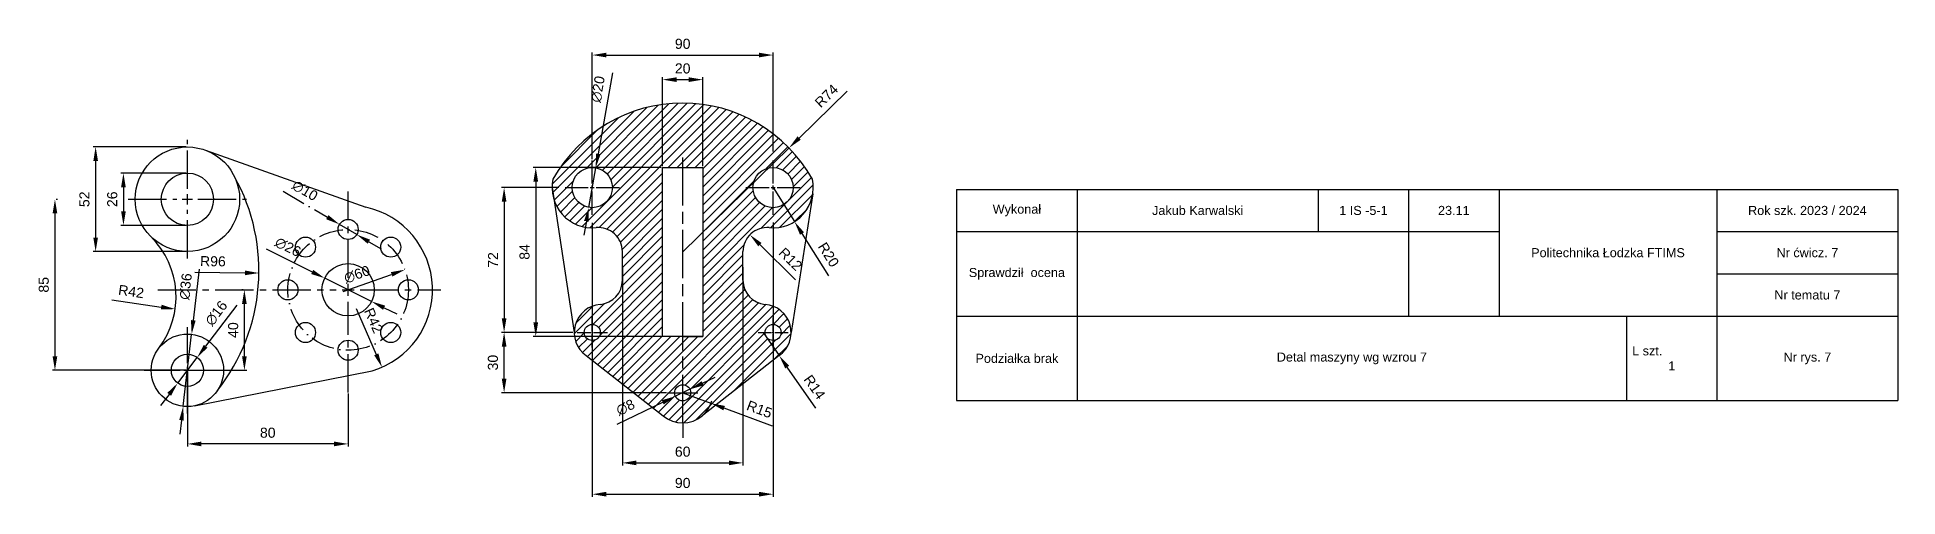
# Model space of a CAD drawing. Header units: millimetres. Extents: x 78 to 1004, y 2 to 231.
import ezdxf

# ---------------------------------------------------------------- set-up
doc = ezdxf.new("R2010")
doc.units = ezdxf.units.MM
for name, pattern in [('ACAD_ISO08W100', [36, 24, -3, 6, -3]), ('ACAD_ISO10W100', [18, 12, -3, 0, -3]), ('CENTER2', [28.575, 19.05, -3.175, 3.175, -3.175])]:
    doc.linetypes.add(name, pattern=pattern)
for name, color, linetype in [('Gradient', 50, 'ACAD_ISO08W100'), ('Oś symetrii', 240, 'ACAD_ISO08W100'), ('Wymiary', 170, 'Continuous')]:
    doc.layers.add(name, color=color, linetype=linetype)
doc.styles.get("Standard").update_dxf_attribs({"font": 'arial.ttf'})
doc.dimstyles.new('Opisowy', dxfattribs={"dimscale": 0, "dimtxt": 5, "dimasz": 7, "dimexe": 1.25, "dimexo": 0.625, "dimgap": 3, "dimtad": 1, "dimtxsty": 'Standard', "dimcen": 2.5, "dimadec": 0, "dimazin": 0, "dimtfac": 1, "dimtmove": 0, "dimatfit": 3, "dimfxl": 1, "dimarcsym": 0})

# ---------------------------------------------------------------- blocks, each defined once
blk = doc.blocks.new('*D1')
at = {"layer": 'Defpoints', "color": 0, "transparency": 16777216}
for p in [(399.46, 54.11), (413.53, 48.91)]:
    blk.add_point(p, dxfattribs=at)
at = {"layer": 'Wymiary', "color": 0, "lineweight": -2, "transparency": 16777216}
for p, q in [((399.46, 54.11), (413.53, 48.91)), ((444.19, 37.58), (420.1, 46.48))]:
    blk.add_line(p, q, dxfattribs=at)
blk.add_arc((399.46, 54.11), 15, 313.06507, 344.49571, dxfattribs=at)
at = {"layer": 'Wymiary', "color": 0, "transparency": 16777216}
blk.add_solid([(420.5, 47.57), (419.69, 45.39), (413.53, 48.91)], dxfattribs=at)
at = {"layer": 'Wymiary', "color": 0, "transparency": 16777216, "insert": (437.68, 45.9), "char_height": 5, "attachment_point": 5, "rotation": 339.72106}
blk.add_mtext('R15', dxfattribs=at)
blk = doc.blocks.new('*D2')
at = {"layer": 'Defpoints', "color": 0, "transparency": 16777216}
for p in [(403.07, 55.83), (395.85, 52.38)]:
    blk.add_point(p, dxfattribs=at)
at = {"layer": 'Wymiary', "color": 0, "lineweight": -2, "transparency": 16777216}
for p, q in [((403.07, 55.83), (395.85, 52.38)), ((409.39, 58.85), (415.7, 61.86)), ((366.8, 38.51), (389.53, 49.37))]:
    blk.add_line(p, q, dxfattribs=at)
at = {"layer": 'Wymiary', "color": 0, "transparency": 16777216}
for points in [[(408.88, 59.9), (409.89, 57.79), (403.07, 55.83)], [(389.03, 50.42), (390.04, 48.31), (395.85, 52.38)]]:
    blk.add_solid(points, dxfattribs=at)
at = {"layer": 'Wymiary', "color": 0, "transparency": 16777216, "insert": (370.99, 46.82), "char_height": 5, "attachment_point": 5, "rotation": 25.5241}
blk.add_mtext('∅8', dxfattribs=at)
blk = doc.blocks.new('*D3')
at = {"layer": 'Defpoints', "color": 0, "transparency": 16777216}
for p in [(354.46, 139.16), (444.46, 139.42), (444.46, 3.71)]:
    blk.add_point(p, dxfattribs=at)
at = {"layer": 'Wymiary', "color": 0, "lineweight": -2, "transparency": 16777216}
for p, q in [((354.46, 138.53), (354.46, 2.46)), ((444.46, 138.79), (444.46, 2.46)), ((361.46, 3.71), (437.46, 3.71))]:
    blk.add_line(p, q, dxfattribs=at)
at = {"layer": 'Wymiary', "color": 0, "transparency": 16777216}
for points in [[(361.46, 4.88), (361.46, 2.54), (354.46, 3.71)], [(437.46, 4.88), (437.46, 2.54), (444.46, 3.71)]]:
    blk.add_solid(points, dxfattribs=at)
at = {"layer": 'Wymiary', "color": 0, "transparency": 16777216, "insert": (399.46, 9.26), "char_height": 5, "attachment_point": 5}
blk.add_mtext('90', dxfattribs=at)
blk = doc.blocks.new('*D4')
at = {"layer": 'Defpoints', "color": 0, "transparency": 16777216}
for p in [(409.46, 209.73), (389.46, 166.11), (409.46, 166.11)]:
    blk.add_point(p, dxfattribs=at)
at = {"layer": 'Wymiary', "color": 0, "lineweight": -2, "transparency": 16777216}
for p, q in [((389.46, 166.73), (389.46, 210.98)), ((396.46, 209.73), (402.46, 209.73)), ((409.46, 166.73), (409.46, 210.98))]:
    blk.add_line(p, q, dxfattribs=at)
at = {"layer": 'Wymiary', "color": 0, "transparency": 16777216}
for points in [[(396.46, 210.9), (396.46, 208.57), (389.46, 209.73)], [(402.46, 210.9), (402.46, 208.57), (409.46, 209.73)]]:
    blk.add_solid(points, dxfattribs=at)
at = {"layer": 'Wymiary', "color": 0, "transparency": 16777216, "insert": (399.46, 215.28), "char_height": 5, "attachment_point": 5}
blk.add_mtext('20', dxfattribs=at)
blk = doc.blocks.new('*D5')
at = {"layer": 'Defpoints', "color": 0, "transparency": 16777216}
for p in [(389.46, 166.11), (326.32, 82.11), (389.46, 82.11)]:
    blk.add_point(p, dxfattribs=at)
at = {"layer": 'Wymiary', "color": 0, "lineweight": -2, "transparency": 16777216}
for p, q in [((388.83, 166.11), (325.07, 166.11)), ((326.32, 159.11), (326.32, 89.11)), ((388.83, 82.11), (325.07, 82.11))]:
    blk.add_line(p, q, dxfattribs=at)
at = {"layer": 'Wymiary', "color": 0, "transparency": 16777216}
for points in [[(325.15, 159.11), (327.48, 159.11), (326.32, 166.11)], [(325.15, 89.11), (327.48, 89.11), (326.32, 82.11)]]:
    blk.add_solid(points, dxfattribs=at)
at = {"layer": 'Wymiary', "color": 0, "transparency": 16777216, "insert": (320.76, 124.11), "char_height": 5, "attachment_point": 5, "rotation": 90}
blk.add_mtext('84', dxfattribs=at)
blk = doc.blocks.new('*D6')
at = {"layer": 'Defpoints', "color": 0, "transparency": 16777216}
for p in [(310.57, 84.11), (345.46, 84.11), (391.96, 54.11)]:
    blk.add_point(p, dxfattribs=at)
at = {"layer": 'Wymiary', "color": 0, "lineweight": -2, "transparency": 16777216}
for p, q in [((344.83, 84.11), (309.32, 84.11)), ((310.57, 61.11), (310.57, 77.11)), ((391.33, 54.11), (309.32, 54.11))]:
    blk.add_line(p, q, dxfattribs=at)
at = {"layer": 'Wymiary', "color": 0, "transparency": 16777216}
for points in [[(309.41, 77.11), (311.74, 77.11), (310.57, 84.11)], [(309.41, 61.11), (311.74, 61.11), (310.57, 54.11)]]:
    blk.add_solid(points, dxfattribs=at)
at = {"layer": 'Wymiary', "color": 0, "transparency": 16777216, "insert": (305.02, 69.11), "char_height": 5, "attachment_point": 5, "rotation": 90}
blk.add_mtext('30', dxfattribs=at)
blk = doc.blocks.new('*D7')
at = {"layer": 'Defpoints', "color": 0, "transparency": 16777216}
for p in [(338.45, 156.11), (310.57, 84.11), (345.46, 84.11)]:
    blk.add_point(p, dxfattribs=at)
at = {"layer": 'Wymiary', "color": 0, "lineweight": -2, "transparency": 16777216}
for p, q in [((337.82, 156.11), (309.32, 156.11)), ((310.57, 149.11), (310.57, 91.11)), ((344.83, 84.11), (309.32, 84.11))]:
    blk.add_line(p, q, dxfattribs=at)
at = {"layer": 'Wymiary', "color": 0, "transparency": 16777216}
for points in [[(309.41, 149.11), (311.74, 149.11), (310.57, 156.11)], [(309.41, 91.11), (311.74, 91.11), (310.57, 84.11)]]:
    blk.add_solid(points, dxfattribs=at)
at = {"layer": 'Wymiary', "color": 0, "transparency": 16777216, "insert": (305.06, 120.11), "char_height": 5, "attachment_point": 5, "rotation": 90}
blk.add_mtext('72', dxfattribs=at)
blk = doc.blocks.new('*D8')
at = {"layer": 'Defpoints', "color": 0, "transparency": 16777216}
for p in [(444.46, 221.95), (354.46, 169.61), (444.46, 173.44)]:
    blk.add_point(p, dxfattribs=at)
at = {"layer": 'Wymiary', "color": 0, "lineweight": -2, "transparency": 16777216}
for p, q in [((354.46, 170.23), (354.46, 223.2)), ((444.46, 174.06), (444.46, 223.2)), ((361.46, 221.95), (437.46, 221.95))]:
    blk.add_line(p, q, dxfattribs=at)
at = {"layer": 'Wymiary', "color": 0, "transparency": 16777216}
for points in [[(361.46, 223.12), (361.46, 220.79), (354.46, 221.95)], [(437.46, 223.12), (437.46, 220.79), (444.46, 221.95)]]:
    blk.add_solid(points, dxfattribs=at)
at = {"layer": 'Wymiary', "color": 0, "transparency": 16777216, "insert": (399.46, 227.51), "char_height": 5, "attachment_point": 5}
blk.add_mtext('90', dxfattribs=at)
blk = doc.blocks.new('*D9')
at = {"layer": 'Defpoints', "color": 0, "transparency": 16777216}
for p in [(356.2, 165.95), (352.72, 146.26)]:
    blk.add_point(p, dxfattribs=at)
at = {"layer": 'Wymiary', "color": 0, "lineweight": -2, "transparency": 16777216}
for p, q in [((364.53, 213.13), (357.41, 172.85)), ((352.72, 146.26), (356.2, 165.95)), ((351.5, 139.36), (350.29, 132.47))]:
    blk.add_line(p, q, dxfattribs=at)
at = {"layer": 'Wymiary', "color": 0, "transparency": 16777216}
for points in [[(356.27, 173.05), (358.56, 172.64), (356.2, 165.95)], [(350.36, 139.57), (352.65, 139.16), (352.72, 146.26)]]:
    blk.add_solid(points, dxfattribs=at)
at = {"layer": 'Wymiary', "color": 0, "transparency": 16777216, "insert": (357.3, 204.97), "char_height": 5, "attachment_point": 5, "rotation": 79.98906}
blk.add_mtext('∅20', dxfattribs=at)
blk = doc.blocks.new('*D10')
at = {"layer": 'Defpoints', "color": 0, "transparency": 16777216}
for p in [(452.41, 175.8), (399.46, 124.11)]:
    blk.add_point(p, dxfattribs=at)
at = {"layer": 'Wymiary', "color": 0, "lineweight": -2, "transparency": 16777216}
for p, q in [((481.28, 203.99), (457.42, 180.69)), ((399.46, 124.11), (452.41, 175.8))]:
    blk.add_line(p, q, dxfattribs=at)
at = {"layer": 'Wymiary', "color": 0, "transparency": 16777216}
blk.add_solid([(456.6, 181.53), (458.23, 179.86), (452.41, 175.8)], dxfattribs=at)
at = {"layer": 'Wymiary', "color": 0, "transparency": 16777216, "insert": (471.03, 201.67), "char_height": 5, "attachment_point": 5, "rotation": 44.31351}
blk.add_mtext('R74', dxfattribs=at)
blk = doc.blocks.new('*D11')
at = {"layer": 'Defpoints', "color": 0, "transparency": 16777216}
for p in [(432.89, 132.65), (441.46, 124.25)]:
    blk.add_point(p, dxfattribs=at)
at = {"layer": 'Wymiary', "color": 0, "lineweight": -2, "transparency": 16777216}
blk.add_line((455.67, 110.32), (437.89, 127.75), dxfattribs=at)
at = {"layer": 'Wymiary', "color": 0, "transparency": 16777216}
blk.add_solid([(438.71, 128.58), (437.07, 126.91), (432.89, 132.65)], dxfattribs=at)
at = {"layer": 'Wymiary', "color": 0, "transparency": 16777216, "insert": (453.13, 120.52), "char_height": 5, "attachment_point": 5, "rotation": 315.56442}
blk.add_mtext('R12', dxfattribs=at)
blk = doc.blocks.new('*D12')
at = {"layer": 'Defpoints', "color": 0, "transparency": 16777216}
for p in [(439.46, 84.11), (447.47, 72.63)]:
    blk.add_point(p, dxfattribs=at)
at = {"layer": 'Wymiary', "color": 0, "lineweight": -2, "transparency": 16777216}
for p, q in [((439.46, 84.11), (447.47, 72.63)), ((465.75, 46.45), (451.48, 66.89))]:
    blk.add_line(p, q, dxfattribs=at)
at = {"layer": 'Wymiary', "color": 0, "transparency": 16777216}
blk.add_solid([(452.44, 67.55), (450.52, 66.22), (447.47, 72.63)], dxfattribs=at)
at = {"layer": 'Wymiary', "color": 0, "transparency": 16777216, "insert": (465.14, 56.95), "char_height": 5, "attachment_point": 5, "rotation": 304.92055}
blk.add_mtext('R14', dxfattribs=at)
blk = doc.blocks.new('*D13')
at = {"layer": 'Defpoints', "color": 0, "transparency": 16777216}
for p in [(369.46, 117.14), (429.46, 117.14), (429.46, 19.28)]:
    blk.add_point(p, dxfattribs=at)
at = {"layer": 'Wymiary', "color": 0, "lineweight": -2, "transparency": 16777216}
for p, q in [((369.46, 116.51), (369.46, 18.03)), ((429.46, 116.51), (429.46, 18.03)), ((376.46, 19.28), (422.46, 19.28))]:
    blk.add_line(p, q, dxfattribs=at)
at = {"layer": 'Wymiary', "color": 0, "transparency": 16777216}
for points in [[(376.46, 20.45), (376.46, 18.11), (369.46, 19.28)], [(422.46, 20.45), (422.46, 18.11), (429.46, 19.28)]]:
    blk.add_solid(points, dxfattribs=at)
at = {"layer": 'Wymiary', "color": 0, "transparency": 16777216, "insert": (399.46, 24.83), "char_height": 5, "attachment_point": 5}
blk.add_mtext('60', dxfattribs=at)
blk = doc.blocks.new('*U14')
at = {"layer": 'Oś symetrii', "color": 0, "linetype": 'CENTER2', "transparency": 16777216}
for p, q in [((-7.5, 0), (-0.8, 0)), ((0, 0.8), (0, 7.5)), ((0.8, 0), (7.5, 0)), ((0, -7.5), (0, -0.8))]:
    blk.add_line(p, q, dxfattribs=at)
at = {"layer": 'Oś symetrii', "color": 0, "linetype": 'Continuous', "transparency": 16777216}
for p, q in [((-0.4, 0), (0.4, 0)), ((0, -0.4), (0, 0.4))]:
    blk.add_line(p, q, dxfattribs=at)
blk = doc.blocks.new('*U15')
at = {"layer": 'Oś symetrii', "color": 0, "linetype": 'CENTER2', "transparency": 16777216}
for p, q in [((-7.5, 0), (-0.8, 0)), ((0, 0.8), (0, 7.5)), ((0.8, 0), (7.5, 0)), ((0, -7.5), (0, -0.8))]:
    blk.add_line(p, q, dxfattribs=at)
at = {"layer": 'Oś symetrii', "color": 0, "linetype": 'Continuous', "transparency": 16777216}
for p, q in [((-0.4, 0), (0.4, 0)), ((0, -0.4), (0, 0.4))]:
    blk.add_line(p, q, dxfattribs=at)
blk = doc.blocks.new('*U16')
at = {"layer": 'Oś symetrii', "color": 0, "linetype": 'CENTER2', "transparency": 16777216}
for p, q in [((-7.5, 0), (-0.8, 0)), ((0, 0.8), (0, 7.5)), ((0.8, 0), (7.5, 0)), ((0, -7.5), (0, -0.8))]:
    blk.add_line(p, q, dxfattribs=at)
at = {"layer": 'Oś symetrii', "color": 0, "linetype": 'Continuous', "transparency": 16777216}
for p, q in [((-0.4, 0), (0.4, 0)), ((0, -0.4), (0, 0.4))]:
    blk.add_line(p, q, dxfattribs=at)
blk = doc.blocks.new('*U17')
at = {"layer": 'Oś symetrii', "color": 0, "linetype": 'CENTER2', "transparency": 16777216}
for p, q in [((0, 2), (0, 13.5)), ((-13.5, 0), (-2, 0)), ((2, 0), (13.5, 0)), ((0, -13.5), (0, -2))]:
    blk.add_line(p, q, dxfattribs=at)
at = {"layer": 'Oś symetrii', "color": 0, "linetype": 'Continuous', "transparency": 16777216}
for p, q in [((-1, 0), (1, 0)), ((0, -1), (0, 1))]:
    blk.add_line(p, q, dxfattribs=at)
blk = doc.blocks.new('*U18')
at = {"layer": 'Oś symetrii', "color": 0, "linetype": 'CENTER2', "transparency": 16777216}
for p, q in [((0, 2), (0, 13.5)), ((-13.5, 0), (-2, 0)), ((2, 0), (13.5, 0)), ((0, -13.5), (0, -2))]:
    blk.add_line(p, q, dxfattribs=at)
at = {"layer": 'Oś symetrii', "color": 0, "linetype": 'Continuous', "transparency": 16777216}
for p, q in [((-1, 0), (1, 0)), ((0, -1), (0, 1))]:
    blk.add_line(p, q, dxfattribs=at)
blk = doc.blocks.new('*D19')
at = {"layer": 'Defpoints', "color": 0, "transparency": 16777216}
for p in [(444.46, 156.11), (455.12, 139.19)]:
    blk.add_point(p, dxfattribs=at)
at = {"layer": 'Wymiary', "color": 0, "lineweight": -2, "transparency": 16777216}
for p, q in [((444.46, 156.11), (455.12, 139.19)), ((472.15, 112.18), (458.86, 133.27))]:
    blk.add_line(p, q, dxfattribs=at)
at = {"layer": 'Wymiary', "color": 0, "transparency": 16777216}
blk.add_solid([(459.84, 133.89), (457.87, 132.64), (455.12, 139.19)], dxfattribs=at)
at = {"layer": 'Wymiary', "color": 0, "transparency": 16777216, "insert": (472.07, 122.72), "char_height": 5, "attachment_point": 5, "rotation": 302.22731}
blk.add_mtext('R20', dxfattribs=at)
blk = doc.blocks.new('*U20')
blk.add_circle((0, 0), 5)
blk = doc.blocks.new('*U21')
at = {"color": 0, "linetype": 'ByBlock', "lineweight": -2, "transparency": 16777216}
for p, rotation in [((203.27, 110.73), 89.99999999999997), ((182.05, 101.95), 134.9999999999999), ((224.48, 101.95), 44.99999999999999), ((173.27, 80.73), 180), ((182.05, 59.52), 225), ((224.48, 59.52), 314.9999999999999), ((203.27, 50.73), 269.9999999999999)]:
    blk.add_blockref('*U20', p, dxfattribs=dict(at, rotation=rotation))
blk.add_blockref('*U20', (233.27, 80.73), dxfattribs=at)
blk = doc.blocks.new('*U22')
at = {"layer": 'Oś symetrii', "color": 0, "linetype": 'CENTER2', "transparency": 16777216}
for p, q in [((0, 6), (0, 48.87)), ((-94.79, 0), (-6, 0)), ((6, 0), (46.1, 0)), ((0, -50.96), (0, -6))]:
    blk.add_line(p, q, dxfattribs=at)
at = {"layer": 'Oś symetrii', "color": 0, "linetype": 'Continuous', "transparency": 16777216}
for p, q in [((-3, 0), (3, 0)), ((0, -3), (0, 3))]:
    blk.add_line(p, q, dxfattribs=at)
blk = doc.blocks.new('*D23')
at = {"layer": 'Defpoints', "color": 0, "linetype": 'ACAD_ISO10W100', "transparency": 16777216}
for p in [(228.6, 137.82), (237.22, 132.74)]:
    blk.add_point(p, dxfattribs=at)
at = {"layer": 'Wymiary', "color": 0, "linetype": 'ACAD_ISO10W100', "lineweight": -2, "transparency": 16777216}
for p, q in [((200.53, 154.35), (222.57, 141.37)), ((237.22, 132.74), (228.6, 137.82)), ((243.25, 129.19), (249.29, 125.64))]:
    blk.add_line(p, q, dxfattribs=at)
at = {"layer": 'Wymiary', "color": 0, "linetype": 'ACAD_ISO10W100', "transparency": 16777216}
for points in [[(223.16, 142.38), (221.98, 140.37), (228.6, 137.82)], [(243.85, 130.2), (242.66, 128.19), (237.22, 132.74)]]:
    blk.add_solid(points, dxfattribs=at)
at = {"layer": 'Wymiary', "color": 0, "linetype": 'ACAD_ISO10W100', "transparency": 16777216, "insert": (211.42, 154.54), "char_height": 5, "attachment_point": 5, "rotation": 329.50816}
blk.add_mtext('∅10', dxfattribs=at)
blk = doc.blocks.new('*D24')
at = {"layer": 'Defpoints', "color": 0, "transparency": 16777216}
for p in [(261.19, 115.31), (204.64, 95.26)]:
    blk.add_point(p, dxfattribs=at)
at = {"layer": 'Wymiary', "color": 0, "lineweight": -2, "transparency": 16777216}
blk.add_line((230.48, 104.42), (254.59, 112.97), dxfattribs=at)
at = {"layer": 'Wymiary', "color": 0, "transparency": 16777216}
blk.add_solid([(254.2, 114.07), (254.98, 111.87), (261.19, 115.31)], dxfattribs=at)
at = {"layer": 'Wymiary', "color": 0, "transparency": 16777216, "insert": (237.33, 112.89), "char_height": 5, "attachment_point": 5, "rotation": 19.51898}
blk.add_mtext('∅60', dxfattribs=at)
blk = doc.blocks.new('*D25')
at = {"layer": 'Defpoints', "color": 0, "transparency": 16777216}
for p in [(221.27, 111.07), (244.56, 99.5)]:
    blk.add_point(p, dxfattribs=at)
at = {"layer": 'Wymiary', "color": 0, "lineweight": -2, "transparency": 16777216}
for p, q in [((192.07, 125.57), (215, 114.18)), ((244.56, 99.5), (221.27, 111.07)), ((250.82, 96.38), (257.09, 93.27))]:
    blk.add_line(p, q, dxfattribs=at)
at = {"layer": 'Wymiary', "color": 0, "transparency": 16777216}
for points in [[(215.52, 115.22), (214.48, 113.13), (221.27, 111.07)], [(251.34, 97.43), (250.31, 95.34), (244.56, 99.5)]]:
    blk.add_solid(points, dxfattribs=at)
at = {"layer": 'Wymiary', "color": 0, "transparency": 16777216, "insert": (202.94, 126.53), "char_height": 5, "attachment_point": 5, "rotation": 333.58388}
blk.add_mtext('∅26', dxfattribs=at)
blk = doc.blocks.new('*D26')
at = {"layer": 'Defpoints', "color": 0, "transparency": 16777216}
for p in [(232.91, 105.28), (249.76, 66.81)]:
    blk.add_point(p, dxfattribs=at)
at = {"layer": 'Wymiary', "color": 0, "lineweight": -2, "transparency": 16777216}
blk.add_line((236.97, 96.03), (246.96, 73.22), dxfattribs=at)
at = {"layer": 'Wymiary', "color": 0, "transparency": 16777216}
blk.add_solid([(248.02, 73.69), (245.89, 72.75), (249.76, 66.81)], dxfattribs=at)
at = {"layer": 'Wymiary', "color": 0, "transparency": 16777216, "insert": (245.6, 90.04), "char_height": 5, "attachment_point": 5, "rotation": 293.65437}
blk.add_mtext('R42', dxfattribs=at)
blk = doc.blocks.new('*D27')
at = {"layer": 'Defpoints', "color": 0, "transparency": 16777216}
for p in [(152.91, 65.28), (232.91, 54.32), (152.91, 28.7)]:
    blk.add_point(p, dxfattribs=at)
at = {"layer": 'Wymiary', "color": 0, "lineweight": -2, "transparency": 16777216}
for p, q in [((152.91, 64.66), (152.91, 27.45)), ((232.91, 53.69), (232.91, 27.45)), ((225.91, 28.7), (159.91, 28.7))]:
    blk.add_line(p, q, dxfattribs=at)
at = {"layer": 'Wymiary', "color": 0, "transparency": 16777216}
for points in [[(159.91, 29.87), (159.91, 27.53), (152.91, 28.7)], [(225.91, 29.87), (225.91, 27.53), (232.91, 28.7)]]:
    blk.add_solid(points, dxfattribs=at)
at = {"layer": 'Wymiary', "color": 0, "transparency": 16777216, "insert": (192.91, 34.25), "char_height": 5, "attachment_point": 5}
blk.add_mtext('80', dxfattribs=at)
blk = doc.blocks.new('*D28')
at = {"layer": 'Defpoints', "color": 0, "transparency": 16777216}
for p in [(157.75, 71.65), (148.07, 58.91)]:
    blk.add_point(p, dxfattribs=at)
at = {"layer": 'Wymiary', "color": 0, "lineweight": -2, "transparency": 16777216}
for p, q in [((177.48, 97.6), (161.99, 77.22)), ((148.07, 58.91), (157.75, 71.65)), ((143.84, 53.34), (139.6, 47.77))]:
    blk.add_line(p, q, dxfattribs=at)
at = {"layer": 'Wymiary', "color": 0, "transparency": 16777216}
for points in [[(161.06, 77.93), (162.92, 76.52), (157.75, 71.65)], [(142.91, 54.05), (144.76, 52.63), (148.07, 58.91)]]:
    blk.add_solid(points, dxfattribs=at)
at = {"layer": 'Wymiary', "color": 0, "transparency": 16777216, "insert": (167.32, 93.64), "char_height": 5, "attachment_point": 5, "rotation": 52.76056}
blk.add_mtext('∅16', dxfattribs=at)
blk = doc.blocks.new('*D29')
at = {"layer": 'Defpoints', "color": 0, "transparency": 16777216}
for p in [(155.02, 83.16), (150.81, 47.41)]:
    blk.add_point(p, dxfattribs=at)
at = {"layer": 'Wymiary', "color": 0, "lineweight": -2, "transparency": 16777216}
for p, q in [((158.83, 115.53), (155.84, 90.11)), ((150.81, 47.41), (155.02, 83.16)), ((149.99, 40.45), (149.17, 33.5))]:
    blk.add_line(p, q, dxfattribs=at)
at = {"layer": 'Wymiary', "color": 0, "transparency": 16777216}
for points in [[(154.68, 90.25), (157, 89.97), (155.02, 83.16)], [(148.83, 40.59), (151.15, 40.32), (150.81, 47.41)]]:
    blk.add_solid(points, dxfattribs=at)
at = {"layer": 'Wymiary', "color": 0, "transparency": 16777216, "insert": (152.09, 106.96), "char_height": 5, "attachment_point": 5, "rotation": 83.28357}
blk.add_mtext('∅36', dxfattribs=at)
blk = doc.blocks.new('*D30')
at = {"layer": 'Defpoints', "color": 0, "transparency": 16777216}
for p in [(105.27, 101.76), (146.83, 95.7)]:
    blk.add_point(p, dxfattribs=at)
at = {"layer": 'Wymiary', "color": 0, "lineweight": -2, "transparency": 16777216}
blk.add_line((115.27, 100.3), (139.91, 96.71), dxfattribs=at)
at = {"layer": 'Wymiary', "color": 0, "transparency": 16777216}
blk.add_solid([(140.08, 97.86), (139.74, 95.55), (146.83, 95.7)], dxfattribs=at)
at = {"layer": 'Wymiary', "color": 0, "transparency": 16777216, "insert": (124.92, 104.46), "char_height": 5, "attachment_point": 5, "rotation": 351.7012}
blk.add_mtext('R42', dxfattribs=at)
blk = doc.blocks.new('*D31')
at = {"layer": 'Defpoints', "color": 0, "transparency": 16777216}
for p in [(92.53, 114.75), (188.52, 113.63)]:
    blk.add_point(p, dxfattribs=at)
at = {"layer": 'Wymiary', "color": 0, "lineweight": -2, "transparency": 16777216}
blk.add_line((156.58, 114), (181.52, 113.71), dxfattribs=at)
at = {"layer": 'Wymiary', "color": 0, "transparency": 16777216}
blk.add_solid([(181.53, 114.88), (181.51, 112.54), (188.52, 113.63)], dxfattribs=at)
at = {"layer": 'Wymiary', "color": 0, "transparency": 16777216, "insert": (165.61, 119.45), "char_height": 5, "attachment_point": 5, "rotation": 359.3334}
blk.add_mtext('R96', dxfattribs=at)
blk = doc.blocks.new('*D32')
at = {"layer": 'Defpoints', "color": 0, "transparency": 16777216}
for p in [(152.91, 163.28), (121.07, 137.28), (152.91, 137.28)]:
    blk.add_point(p, dxfattribs=at)
at = {"layer": 'Wymiary', "color": 0, "lineweight": -2, "transparency": 16777216}
for p, q in [((152.29, 163.28), (119.82, 163.28)), ((121.07, 156.28), (121.07, 144.28)), ((152.29, 137.28), (119.82, 137.28))]:
    blk.add_line(p, q, dxfattribs=at)
at = {"layer": 'Wymiary', "color": 0, "transparency": 16777216}
for points in [[(119.9, 156.28), (122.23, 156.28), (121.07, 163.28)], [(119.9, 144.28), (122.23, 144.28), (121.07, 137.28)]]:
    blk.add_solid(points, dxfattribs=at)
at = {"layer": 'Wymiary', "color": 0, "transparency": 16777216, "insert": (115.51, 150.28), "char_height": 5, "attachment_point": 5, "rotation": 90}
blk.add_mtext('26', dxfattribs=at)
blk = doc.blocks.new('*D33')
at = {"layer": 'Defpoints', "color": 0, "transparency": 16777216}
for p in [(152.91, 176.28), (107.23, 124.28), (152.91, 124.28)]:
    blk.add_point(p, dxfattribs=at)
at = {"layer": 'Wymiary', "color": 0, "lineweight": -2, "transparency": 16777216}
for p, q in [((152.29, 176.28), (105.98, 176.28)), ((107.23, 169.28), (107.23, 131.28)), ((152.29, 124.28), (105.98, 124.28))]:
    blk.add_line(p, q, dxfattribs=at)
at = {"layer": 'Wymiary', "color": 0, "transparency": 16777216}
for points in [[(106.07, 169.28), (108.4, 169.28), (107.23, 176.28)], [(106.07, 131.28), (108.4, 131.28), (107.23, 124.28)]]:
    blk.add_solid(points, dxfattribs=at)
at = {"layer": 'Wymiary', "color": 0, "transparency": 16777216, "insert": (101.68, 150.28), "char_height": 5, "attachment_point": 5, "rotation": 90}
blk.add_mtext('52', dxfattribs=at)
blk = doc.blocks.new('*D34')
at = {"layer": 'Defpoints', "color": 0, "transparency": 16777216}
for p in [(86.98, 150.28), (86.98, 65.28), (152.91, 65.28)]:
    blk.add_point(p, dxfattribs=at)
at = {"layer": 'Wymiary', "color": 0, "lineweight": -2, "transparency": 16777216}
for p, q in [((87.61, 150.28), (88.23, 150.28)), ((86.98, 143.28), (86.98, 72.28)), ((152.29, 65.28), (85.73, 65.28))]:
    blk.add_line(p, q, dxfattribs=at)
at = {"layer": 'Wymiary', "color": 0, "transparency": 16777216}
for points in [[(85.81, 143.28), (88.15, 143.28), (86.98, 150.28)], [(85.81, 72.28), (88.15, 72.28), (86.98, 65.28)]]:
    blk.add_solid(points, dxfattribs=at)
at = {"layer": 'Wymiary', "color": 0, "transparency": 16777216, "insert": (81.43, 107.78), "char_height": 5, "attachment_point": 5, "rotation": 90}
blk.add_mtext('85', dxfattribs=at)
blk = doc.blocks.new('*D35')
at = {"layer": 'Defpoints', "color": 0, "transparency": 16777216}
for p in [(181.27, 105.28), (181.27, 105.28), (152.91, 65.28)]:
    blk.add_point(p, dxfattribs=at)
at = {"layer": 'Wymiary', "color": 0, "lineweight": -2, "transparency": 16777216}
for p, q in [((180.64, 105.28), (180.02, 105.28)), ((181.27, 72.28), (181.27, 98.28)), ((153.54, 65.28), (182.52, 65.28))]:
    blk.add_line(p, q, dxfattribs=at)
at = {"layer": 'Wymiary', "color": 0, "transparency": 16777216}
for points in [[(180.1, 98.28), (182.44, 98.28), (181.27, 105.28)], [(180.1, 72.28), (182.44, 72.28), (181.27, 65.28)]]:
    blk.add_solid(points, dxfattribs=at)
at = {"layer": 'Wymiary', "color": 0, "transparency": 16777216, "insert": (175.72, 85.28), "char_height": 5, "attachment_point": 5, "rotation": 90}
blk.add_mtext('40', dxfattribs=at)
blk = doc.blocks.new('*U36')
at = {"layer": 'Oś symetrii', "color": 0, "linetype": 'CENTER2', "transparency": 16777216}
for p, q in [((0, 5.2), (0, 29.5)), ((-29.5, 0), (-5.2, 0)), ((5.2, 0), (29.5, 0)), ((0, -29.5), (0, -5.2))]:
    blk.add_line(p, q, dxfattribs=at)
at = {"layer": 'Oś symetrii', "color": 0, "linetype": 'Continuous', "transparency": 16777216}
for p, q in [((-2.6, 0), (2.6, 0)), ((0, -2.6), (0, 2.6))]:
    blk.add_line(p, q, dxfattribs=at)
blk = doc.blocks.new('*U37')
at = {"layer": 'Oś symetrii', "color": 0, "linetype": 'CENTER2', "transparency": 16777216}
for p, q in [((0, 3.6), (0, 21.5)), ((-21.5, 0), (-3.6, 0)), ((3.6, 0), (21.5, 0)), ((0, -21.5), (0, -3.6))]:
    blk.add_line(p, q, dxfattribs=at)
at = {"layer": 'Oś symetrii', "color": 0, "linetype": 'Continuous', "transparency": 16777216}
for p, q in [((-1.8, 0), (1.8, 0)), ((0, -1.8), (0, 1.8))]:
    blk.add_line(p, q, dxfattribs=at)
blk = doc.blocks.new('*T45')
at = {"color": 0, "linetype": 'ByBlock', "lineweight": -2, "transparency": 16777216}
for p, q in [((0, 0), (468.5, 0)), ((0, 0), (0, -105)), ((60, 0), (60, -105)), ((180, 0), (180, -21)), ((225, 0), (225, -63)), ((270, 0), (270, -63)), ((378.5, 0), (378.5, -105)), ((468.5, 0), (468.5, -105)), ((0, -21), (270, -21)), ((378.5, -21), (468.5, -21)), ((378.5, -42), (468.5, -42)), ((0, -63), (468.5, -63)), ((333.5, -63), (333.5, -105)), ((0, -105), (468.5, -105))]:
    blk.add_line(p, q, dxfattribs=at)
at = {"color": 0, "transparency": 16777216, "char_height": 4.5, "attachment_point": 5}
for s, insert, width in [('Wykonał', (30, -10.5), 57), ('Jakub Karwalski', (120, -10.5), 117), ('1 IS -5-1', (202.5, -10.5), 42), ('23.11', (247.5, -10.5), 42), ('Rok szk. 2023 / 2024', (423.5, -10.5), 87), ('Politechnika Łodzka FTIMS', (324.25, -31.5), 105.5), ('Nr ćwicz. 7', (423.5, -31.5), 87), ('Sprawdził  ocena', (30, -42), 57), ('Nr tematu 7', (423.5, -52.5), 87), ('Podziałka brak', (30, -84), 57), ('Detal maszyny wg wzrou 7', (196.75, -84), 270.5), ('L szt.                1', (356, -84), 42), ('Nr rys. 7', (423.5, -84), 87)]:
    blk.add_mtext(s, dxfattribs=dict(at, insert=insert, width=width))

msp = doc.modelspace()

# ---------------------------------------------------------------- hatches: boundary and pattern name
at = {"layer": 'Gradient', "true_color": 0xf8d731}
h = msp.add_hatch(dxfattribs=at)
h.set_pattern_fill('ANSI31', color=40)
h.set_pattern_definition([(45, (150.6976, -138.312), (-2.245064, 2.245064), [])])
h.paths.add_polyline_path([(429.459, 110.028), (429.459, 124.246, -0.4419878), (442.584, 136.194, 0.5061933), (464.021, 160.268, 0.5860593), (334.897, 160.268, 0.052467), (334.459, 156.105), (335.371, 150.134, 0.3541513), (356.334, 136.194, -0.4419878), (369.459, 124.246), (369.459, 110.028, -0.3918367), (358.382, 98.064, 0.7045584), (351.445, 72.626), (389.682, 42.73, 0.3706828), (409.236, 42.73), (447.473, 72.626, 0.7045584), (440.536, 98.064, -0.3918367)])
h.paths.add_polyline_path([(409.459, 82.105), (389.459, 82.105), (389.459, 166.105), (409.459, 166.105)], flags=16)
h.paths.add_polyline_path([(448.459, 84.105, -1), (440.459, 84.105, -1)], flags=16)
h.paths.add_polyline_path([(403.459, 54.105, -1), (395.459, 54.105, -1)], flags=16)
h.paths.add_polyline_path([(434.459, 156.105, -1), (454.459, 156.105, -1)], flags=16)
h.paths.add_polyline_path([(358.459, 84.105, -1), (350.459, 84.105, -1)], flags=16)
h.paths.add_polyline_path([(344.459, 156.105, -1), (364.459, 156.105, -1)], flags=16)
h.paths.add_polyline_path([(397.191, 62.865), (400.451, 55.937), (405.112, 58.131), (401.852, 65.059)], flags=24)
h.paths.add_polyline_path([(396.924, 178.226), (402.059, 178.226), (402.059, 183.378), (396.924, 183.378)], flags=24)
h.paths.add_polyline_path([(374.948, 121.552), (374.948, 126.686), (369.796, 126.686), (369.796, 121.552)], flags=24)
h.paths.add_polyline_path([(363.627, 180.746), (366.845, 187.908), (362.145, 190.019), (358.928, 182.857)], flags=24)
h.paths.add_polyline_path([(428.244, 165.189), (432.839, 171.313), (428.719, 174.405), (424.123, 168.281)], flags=24)
h.paths.add_polyline_path([(466.093, 104.317), (468.831, 97.166), (473.642, 99.009), (470.903, 106.16)], flags=9)
h.paths.add_polyline_path([(396.91, 72.689), (402.044, 72.689), (402.044, 77.841), (396.91, 77.841)], flags=24)

# ---------------------------------------------------------------- linework, layer by layer
for p, q in [((161.873, 174.689), (241.763, 146.339)), ((334.459, 156.105), (345.459, 84.105)), ((464.22, 153.02), (453.459, 84.105)), ((369.459, 110.028), (369.459, 124.246)), ((429.459, 110.028), (429.459, 124.246)), ((409.459, 82.105), (389.459, 82.105)), ((399.459, 82.105), (409.459, 82.105)), ((156.386, 47.62), (244.858, 65.016)), ((351.445, 72.626), (389.682, 42.73)), ((447.473, 72.626), (409.236, 42.73))]:
    msp.add_line(p, q)
msp.add_lwpolyline([(389.459, 166.105), (409.459, 166.105), (409.459, 82.105), (389.459, 82.105)], close=True)
for centre, radius in [((152.913, 150.282), 26), ((152.913, 150.282), 13), ((354.459, 156.105), 10), ((444.459, 156.105), 10), ((232.913, 105.282), 13), ((354.459, 84.105), 4), ((444.459, 84.105), 4), ((152.913, 65.282), 18), ((152.913, 65.282), 8), ((399.459, 54.105), 4)]:
    msp.add_circle(centre, radius)
at = {"linetype": 'ACAD_ISO10W100'}
msp.add_circle((232.913, 105.282), 30, dxfattribs=at)
for centre, radius, start, end in [((399.459, 124.105), 74, 29.254335, 150.745665), ((399.459, 124.105), 74, 29.254335, 150.745665), ((92.525, 114.747), 96, 321.652818, 29.169794), ((354.459, 156.105), 20, 167.986462, 275.379379), ((444.459, 156.105), 20, 264.620621, 12.013538), ((232.913, 105.282), 42, 286.523887, 77.835208), ((105.274, 101.758), 42, 322.559215, 45.527053), ((357.459, 124.246), 12, 0, 95.379379), ((441.459, 124.246), 12, 84.620621, 180), ((357.459, 110.028), 12, 274.411726, 0), ((441.459, 110.028), 12, 180, 265.588274), ((359.459, 84.105), 14, 94.411726, 235.079452), ((439.459, 84.105), 14, 304.920548, 85.588274), ((399.459, 54.105), 15, 229.322249, 310.677751)]:
    msp.add_arc(centre, radius, start, end)
at = {"layer": 'Oś symetrii'}
for q in [(399.459, 172.799), (399.459, 31.677)]:
    msp.add_line((399.459, 39.105), q, dxfattribs=at)

# ---------------------------------------------------------------- block references
for name, p in [('*T45', (535.836, 155.204)), ('*U21', (29.646, 24.549))]:
    msp.add_blockref(name, p)
at = {"layer": 'Oś symetrii', "linetype": 'CENTER2'}
for name, p in [('*U36', (152.913, 150.282)), ('*U17', (354.459, 156.105)), ('*U18', (444.459, 156.105)), ('*U22', (232.913, 105.282)), ('*U37', (152.913, 65.282)), ('*U16', (354.459, 84.105)), ('*U14', (444.459, 84.105)), ('*U15', (399.459, 54.105))]:
    msp.add_blockref(name, p, dxfattribs=at)

# ---------------------------------------------------------------- dimensions: what is measured, and where the dimension line sits
at = {"layer": 'Wymiary'}
for base, p1, p2, picture, middle in [((444.459, 221.955), (354.459, 169.605), (444.459, 173.438), '*D8', (399.459, 227.508)), ((152.913, 28.701), (232.913, 54.32), (152.913, 65.282), '*D27', (192.913, 34.254))]:
    dim = msp.add_linear_dim(base=base, p1=p1, p2=p2, dimstyle='Opisowy', dxfattribs=at)
    dim.commit()
    dim.dimension.update_dxf_attribs({"geometry": picture, "text_midpoint": middle})
for p1, p2, picture, middle in [((352.721, 146.258), (356.197, 165.953), '*D9', (362.91, 203.981)), ((204.637, 95.258), (261.189, 115.305), '*D24', (239.235, 107.523)), ((403.069, 55.829), (395.85, 52.382), '*D2', (373.447, 41.685))]:
    dim = msp.add_diameter_dim_2p(p1=p1, p2=p2, dimstyle='Opisowy', dxfattribs=at)
    dim.commit()
    dim.dimension.update_dxf_attribs({"geometry": picture, "text_midpoint": middle, "dimtype": 163})
for base, p1, p2, picture, middle in [((409.459, 209.732), (389.459, 166.105), (409.459, 166.105), '*D4', (399.459, 209.732)), ((444.459, 3.709), (354.459, 139.157), (444.459, 139.417), '*D3', (399.459, 3.709)), ((429.459, 19.279), (369.459, 117.137), (429.459, 117.137), '*D13', (399.459, 19.279))]:
    dim = msp.add_linear_dim(base=base, p1=p1, p2=p2, dimstyle='Opisowy', dxfattribs=at)
    dim.commit()
    dim.dimension.update_dxf_attribs({"geometry": picture, "text_midpoint": middle, "dimtype": 160})
for center, mpoint, picture, middle in [((399.459, 124.105), (452.408, 175.801), '*D10', (474.871, 197.731)), ((441.459, 124.246), (432.891, 132.648), '*D11', (449.277, 116.582)), ((92.525, 114.747), (188.519, 113.63), '*D31', (165.548, 113.897)), ((105.274, 101.758), (146.834, 95.696), '*D30', (124.126, 99.009)), ((232.913, 105.282), (249.764, 66.811), '*D26', (240.557, 87.831)), ((399.459, 54.105), (413.529, 48.907), '*D1', (435.751, 40.696))]:
    dim = msp.add_radius_dim(center=center, mpoint=mpoint, dimstyle='Opisowy', dxfattribs=at)
    dim.commit()
    dim.dimension.update_dxf_attribs({"geometry": picture, "text_midpoint": middle, "dimtype": 164})
for base, p1, p2, picture, middle in [((107.234, 124.282), (152.913, 176.282), (152.913, 124.282), '*D33', (101.682, 150.282)), ((121.066, 137.282), (152.913, 163.282), (152.913, 137.282), '*D32', (115.513, 150.282)), ((86.981, 65.282), (86.981, 150.282), (152.913, 65.282), '*D34', (81.428, 107.782)), ((310.574, 84.105), (338.446, 156.105), (345.459, 84.105), '*D7', (305.064, 120.105))]:
    dim = msp.add_linear_dim(base=base, p1=p1, p2=p2, angle=90, dimstyle='Opisowy', dxfattribs=at)
    dim.commit()
    dim.dimension.update_dxf_attribs({"geometry": picture, "text_midpoint": middle})
at = {"layer": 'Wymiary', "linetype": 'ACAD_ISO10W100'}
dim = msp.add_diameter_dim_2p(p1=(237.221, 132.745), p2=(228.604, 137.819), dimstyle='Opisowy', dxfattribs=at)
dim.commit()
dim.dimension.update_dxf_attribs({"geometry": '*D23', "text_midpoint": (211.421, 154.543)})
at = {"layer": 'Wymiary'}
for base, p1, p2, picture, middle in [((326.315, 82.105), (389.459, 166.105), (389.459, 82.105), '*D5', (326.315, 124.105)), ((181.269, 105.282), (152.913, 65.282), (181.269, 105.282), '*D35', (181.269, 85.282)), ((310.574, 84.105), (391.959, 54.105), (345.459, 84.105), '*D6', (310.574, 69.105))]:
    dim = msp.add_linear_dim(base=base, p1=p1, p2=p2, angle=90, dimstyle='Opisowy', dxfattribs=at)
    dim.commit()
    dim.dimension.update_dxf_attribs({"geometry": picture, "text_midpoint": middle, "dimtype": 160})
for center, mpoint, picture, middle in [((444.459, 156.105), (455.125, 139.187), '*D19', (472.069, 122.721)), ((439.459, 84.105), (447.473, 72.626), '*D12', (465.137, 56.952))]:
    dim = msp.add_radius_dim(center=center, mpoint=mpoint, dimstyle='Opisowy', dxfattribs=at)
    dim.commit()
    dim.dimension.update_dxf_attribs({"geometry": picture, "text_midpoint": middle})
for p1, p2, picture, middle in [((244.555, 99.498), (221.27, 111.065), '*D25', (200.403, 121.431)), ((150.807, 47.405), (155.018, 83.158), '*D29', (152.089, 106.964)), ((148.071, 58.913), (157.754, 71.651), '*D28', (167.321, 93.645))]:
    dim = msp.add_diameter_dim_2p(p1=p1, p2=p2, dimstyle='Opisowy', dxfattribs=at)
    dim.commit()
    dim.dimension.update_dxf_attribs({"geometry": picture, "text_midpoint": middle})

doc.saveas('drawing.dxf')
